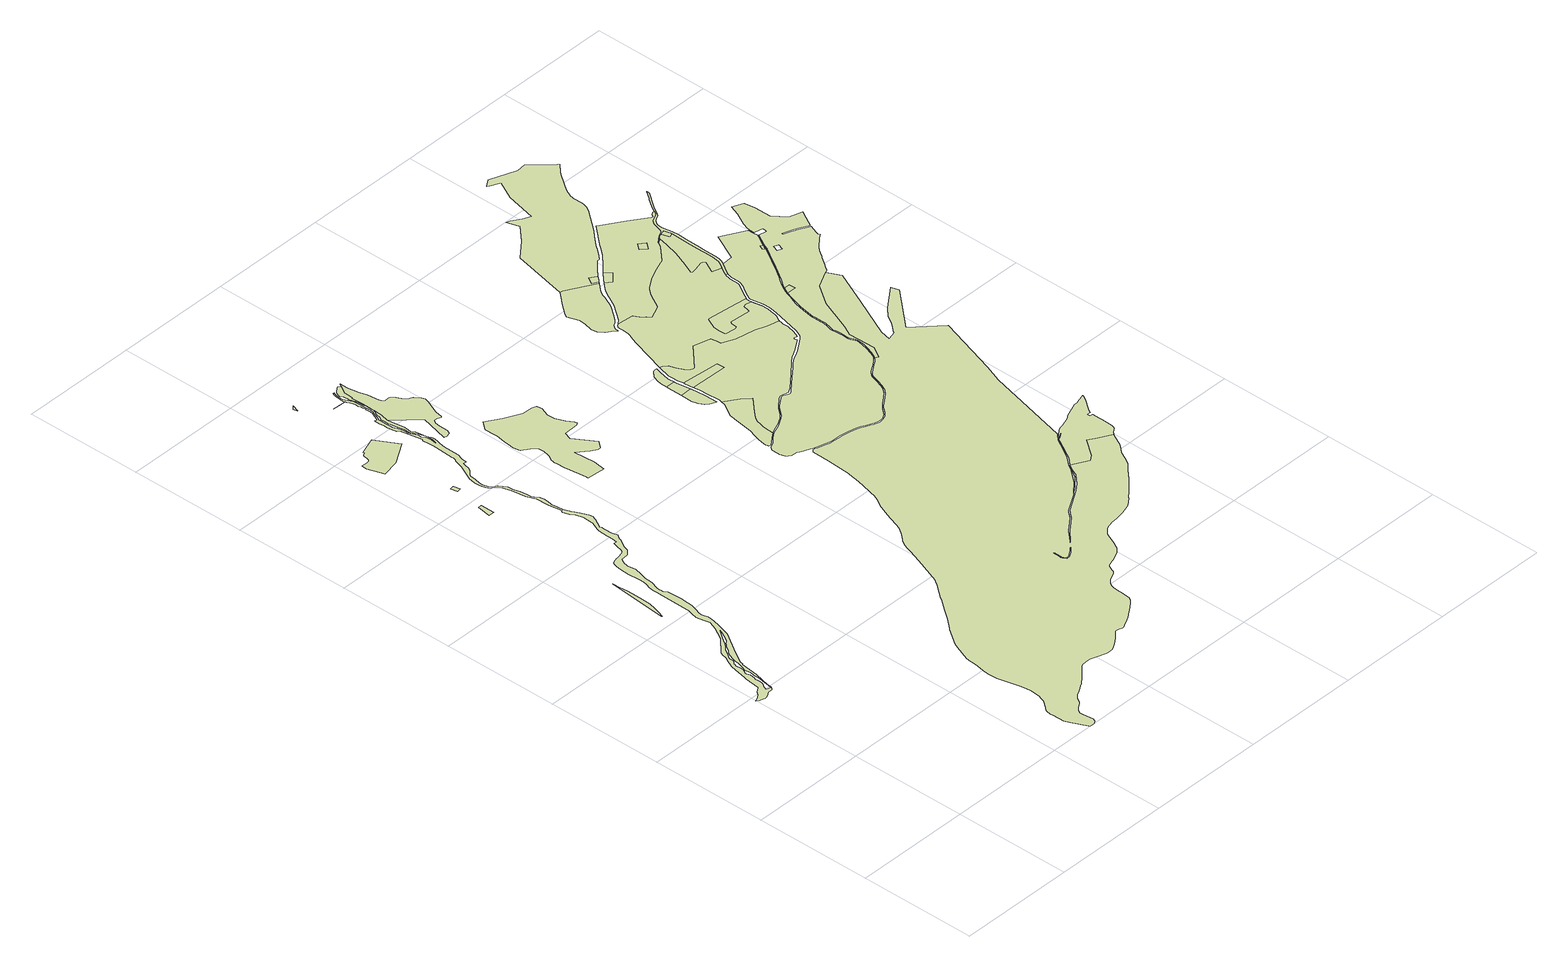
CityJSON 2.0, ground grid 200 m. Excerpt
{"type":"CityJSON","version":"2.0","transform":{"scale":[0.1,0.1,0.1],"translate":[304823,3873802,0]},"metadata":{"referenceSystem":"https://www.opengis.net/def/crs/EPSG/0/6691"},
"CityObjects":{
"landuse1":{"type":"LandUse","attributes":{"class":"202","LandUseDetailAttribute.prefecture":"22","LandUseDetailAttribute.city":"22203","LandUseDetailAttribute.surveyYear":2015},"geometry":[{"type":"MultiSurface","lod":"1","boundaries":[[[0,1,2,3,4,5,6,7,8,9]]]}]},
"landuse2":{"type":"LandUse","attributes":{"class":"205","LandUseDetailAttribute.prefecture":"22","LandUseDetailAttribute.city":"22203","LandUseDetailAttribute.surveyYear":2015},"geometry":[{"type":"MultiSurface","lod":"1","boundaries":[[[10,11,12,13,14,15,16,17,18,19,20,21,22,23,24,25,26,27,28,29,30,31,32,33,34,35,36,37,38,39,40,41,42,43,44,45,46,47,48,49,50,51,52,53,54,55,56,57,58,59,60,61,62,63,64,65,66,67,68,69,70,71,72,73,74,75,76,77,78,79,80,81,82,83,84,85,86,87,88,89,90,91,92,93,94,95,96,97,98,99,100,101,102,103,104,105,106,107,108,109,110,111,112,113,114,115,116,117,118,119,120,121,122,123,124,125,126,127,128,129,130,131,132,133,134,135,136,137,138,139,140,141,142,143,144,145,146,147,148,149,150,151,152,153,154,155,156,157,158,159,160,161,162,163,164,165,166,167,168,169,170,171,172,173,174,175,176,177,178,179,180,181,182,183,184,185,186,187,188,189,190,191,192,193,194,195,196,197,198,199,200,201,202,203,204,205,206,207,208,209,210,211,212,213,214,215,216,217,218,219,220,221,222,223,224,225,226,227,228,229,230,231,232,233,234,235,236,237,238,239,240,241,242,243,244,245,246,247,248,249,250,251,252,253,254,192,255,256,257,258,259,260,261,262,263,264,265,266,267,268,269,270,271,272,273,274,275,276,277,278,279,280,281,282,283,284,285,286,287,288,289,290,291,292,293,294,295,296,297,298,299,300,301,302,303,304,305,306,307,308,309,310,311,312,313,314,315,316,317,318,319,320,321,322,323,324,325,326,327,328,329,330,331,332,333,334,335,336,337,338,339,340,341,342,343,344,345,346,347,348,349,350,351,352,353,354,355,356,357,358,359,360,361]]]}]},
"landuse3":{"type":"LandUse","attributes":{"class":"219","LandUseDetailAttribute.prefecture":"22","LandUseDetailAttribute.city":"22203","LandUseDetailAttribute.surveyYear":2015},"geometry":[{"type":"MultiSurface","lod":"1","boundaries":[[[362,363,364,365,366]]]}]},
"landuse4":{"type":"LandUse","attributes":{"class":"219","LandUseDetailAttribute.prefecture":"22","LandUseDetailAttribute.city":"22203","LandUseDetailAttribute.surveyYear":2015},"geometry":[{"type":"MultiSurface","lod":"1","boundaries":[[[367,368,369,370]]]}]},
"landuse5":{"type":"LandUse","attributes":{"class":"219","LandUseDetailAttribute.prefecture":"22","LandUseDetailAttribute.city":"22203","LandUseDetailAttribute.surveyYear":2015},"geometry":[{"type":"MultiSurface","lod":"1","boundaries":[[[371,372,373,374,375,376,377,378,379,380,381,382,383,384,385,386,387,388]]]}]},
"landuse6":{"type":"LandUse","attributes":{"class":"202","LandUseDetailAttribute.prefecture":"22","LandUseDetailAttribute.city":"22203","LandUseDetailAttribute.surveyYear":2015},"geometry":[{"type":"MultiSurface","lod":"1","boundaries":[[[389,390,391]]]}]},
"landuse7":{"type":"LandUse","attributes":{"class":"205","LandUseDetailAttribute.prefecture":"22","LandUseDetailAttribute.city":"22203","LandUseDetailAttribute.surveyYear":2015},"geometry":[{"type":"MultiSurface","lod":"1","boundaries":[[[392,393,394,395,396,397,398,399,400,401,402,403,404,405,406,407,361,408,409,410,411,412,413,414,415,416,417,418,419,420,421,422,423,424,425,426,427]]]}]},
"landuse8":{"type":"LandUse","attributes":{"class":"205","LandUseDetailAttribute.prefecture":"22","LandUseDetailAttribute.city":"22203","LandUseDetailAttribute.surveyYear":2015},"geometry":[{"type":"MultiSurface","lod":"1","boundaries":[[[428,429,65]]]}]},
"landuse9":{"type":"LandUse","attributes":{"class":"205","LandUseDetailAttribute.prefecture":"22","LandUseDetailAttribute.city":"22203","LandUseDetailAttribute.surveyYear":2015},"geometry":[{"type":"MultiSurface","lod":"1","boundaries":[[[430,431,432,433,434,435,436,437,438,439,440,441,442,443,444,445,446,447,448,449,450,451,452,453,454,455,456,457,458]]]}]},
"landuse10":{"type":"LandUse","attributes":{"class":"202","LandUseDetailAttribute.prefecture":"22","LandUseDetailAttribute.city":"22203","LandUseDetailAttribute.surveyYear":2015},"geometry":[{"type":"MultiSurface","lod":"1","boundaries":[[[459,460,461,462,463,464,465,466,467,468,469,470,471,472,473,474,475,476,477,478,479,480,481,482,483,484,485,486,487,488,489,490,491,492,493,494,457,456,455,454,453,452,451,450,449,417,416,415,414,413,495]]]}]},
"landuse11":{"type":"LandUse","attributes":{"class":"202","LandUseDetailAttribute.prefecture":"22","LandUseDetailAttribute.city":"22203","LandUseDetailAttribute.surveyYear":2015},"geometry":[{"type":"MultiSurface","lod":"1","boundaries":[[[496,497,498,499,500,501,502,503,504,505,506,507,508,509,510,511,512,513,514,515,516,517,518,519,520,521,522,523,524,525,526,527,528,529,530,531,532,533,534,535,536,537,538,539,540,541,542,543,544,545,546,547,548,549,550,551,552,553,554,555,556,557,558,559,560,561]]]}]},
"landuse12":{"type":"LandUse","attributes":{"class":"203","LandUseDetailAttribute.prefecture":"22","LandUseDetailAttribute.city":"22203","LandUseDetailAttribute.surveyYear":2015},"geometry":[{"type":"MultiSurface","lod":"1","boundaries":[[[562,563,564,565,566,567,568,569,570,571,572,573,574,575,576,577,578,579,580,581,582,583,584,585,586,587,588,589,590,591,592,593,594,595,596,597,598,599,600,601,602,603,604,605,606,607,608,609,610,611,612,613,614,615,616,617,618,619,620,621,622,623,624,625,626,627,628,629,630,631,632,633,634,635,636,637,638,639,640,641,642,643,644,645,646,647,648,649,650,651,652,653,654,655,656,657,658,659,660,661,662,663,664,665,666,667,668,669,670,671,672,673,674,675,676,677,678,679,680,681,682,683,684,685,686,687,688,689,690,691,692,693,694,695,696,697,698,699,700,701,702,703,704,705,706,707,708,709,710,711,712,713,714,715,716,717,718,719,720,721,722,723,724,725,726,727,728,729,730,731,732,733,734,735,736,737,738,739,740,741,742,743,744,745,746,747,748,749,750,751,752,753,754,755,756,757,758,759,760,761,762,763,764,765,766,767,768,769,770,771,772,773,774,775,776,777,778,779,780,781,782,783,784,785,786,787,788,789,790,791,792,793,794,795,796,797,798,799,800,801,802,803,804,805,806,807,808,809,810,811,812,813,814,815,816,817,818,819,820,821,822,823,824,825,826,827,828,829,830,831,832,833,834,835,836,837,838,839,840,841,842,843,844,845,846,847,848,849,850,851,852,853,854,855,856,857,858,859,860,861,862,863,864,865,866,867,868,869,870,871,872,873,874,875,876,877,878,879,880,881,882,883,884,885,886,887,888,889,890,891,892,893,894,895,896,897,898,899,900,901,902,903,904,905,906]]]}]},
"landuse13":{"type":"LandUse","attributes":{"class":"203","LandUseDetailAttribute.prefecture":"22","LandUseDetailAttribute.city":"22203","LandUseDetailAttribute.surveyYear":2015},"geometry":[{"type":"MultiSurface","lod":"1","boundaries":[[[907,908,909,910,911,912,913,914,915,916,917,918,919,920,921,922,923,924,925,926,927,928,929,930,931,932,933,934,935]]]}]},
"landuse14":{"type":"LandUse","attributes":{"class":"202","LandUseDetailAttribute.prefecture":"22","LandUseDetailAttribute.city":"22203","LandUseDetailAttribute.surveyYear":2015},"geometry":[{"type":"MultiSurface","lod":"1","boundaries":[[[936,937,938,939,940,941,942,943,944,945]]]}]},
"landuse15":{"type":"LandUse","attributes":{"class":"219","LandUseDetailAttribute.prefecture":"22","LandUseDetailAttribute.city":"22203","LandUseDetailAttribute.surveyYear":2015},"geometry":[{"type":"MultiSurface","lod":"1","boundaries":[[[946,945,944,947,948,949,950]]]}]},
"landuse16":{"type":"LandUse","attributes":{"class":"202","LandUseDetailAttribute.prefecture":"22","LandUseDetailAttribute.city":"22203","LandUseDetailAttribute.surveyYear":2015},"geometry":[{"type":"MultiSurface","lod":"1","boundaries":[[[950,949,951,952,953,954,955,956,957,958,959]]]}]},
"landuse17":{"type":"LandUse","attributes":{"class":"219","LandUseDetailAttribute.prefecture":"22","LandUseDetailAttribute.city":"22203","LandUseDetailAttribute.surveyYear":2015},"geometry":[{"type":"MultiSurface","lod":"1","boundaries":[[[960,961,962,963,964]]]}]},
"landuse18":{"type":"LandUse","attributes":{"class":"202","LandUseDetailAttribute.prefecture":"22","LandUseDetailAttribute.city":"22203","LandUseDetailAttribute.surveyYear":2015},"geometry":[{"type":"MultiSurface","lod":"1","boundaries":[[[965,966,967,883,882,881,880,879,968]]]}]},
"landuse19":{"type":"LandUse","attributes":{"class":"202","LandUseDetailAttribute.prefecture":"22","LandUseDetailAttribute.city":"22203","LandUseDetailAttribute.surveyYear":2015},"geometry":[{"type":"MultiSurface","lod":"1","boundaries":[[[969,970,971,972,973,974,962,961,960,964,975,976,977,978,927,926,925,924,923,922,921,920,919,918,917,916,979,980,981,982,983,984,985,986,987,988,989,990,991,992,993,994,995,996,997,998,999,1000,1001,1002,1003,1004,1005,1006,1007,1008,1009,1010,1011,1012,1013,1014,1015,1016,1017,1018,1019,1020,1021,1022,1023,1024,1025,1026,1027,1028,1029,1030,1031,1032,1033,1034,1035]]]}]},
"landuse20":{"type":"LandUse","attributes":{"class":"219","LandUseDetailAttribute.prefecture":"22","LandUseDetailAttribute.city":"22203","LandUseDetailAttribute.surveyYear":2015},"geometry":[{"type":"MultiSurface","lod":"1","boundaries":[[[1036,1037,1038,1039,1040,1041,1042,1043,1044,1045,1046,1047,1048,1049,1050,1051,1052,1053,1054,1055,1056,1057,1058,1059,1060,1061,1062,1063,1064,1065,1066]]]}]},
"landuse21":{"type":"LandUse","attributes":{"class":"215","LandUseDetailAttribute.prefecture":"22","LandUseDetailAttribute.city":"22203","LandUseDetailAttribute.surveyYear":2015},"geometry":[{"type":"MultiSurface","lod":"1","boundaries":[[[1067,1068,1069]]]}]},
"landuse22":{"type":"LandUse","attributes":{"class":"203","LandUseDetailAttribute.prefecture":"22","LandUseDetailAttribute.city":"22203","LandUseDetailAttribute.surveyYear":2015},"geometry":[{"type":"MultiSurface","lod":"1","boundaries":[[[1070,1071,1072,1073,1074,1075,1076,1077,1078,1079,1080,1081,1082,1083,1084,1085,1086,1087,1088,1089,1090,1091,1092,1093,1094,1095,1096,1097,1098,1099,1100,1101,1102,1103,1104,1105,1106,1107,1108,1109,1110,1111,1112,1113,1114,1115,1116,1117,1118,1119,1120,1121,1122,1123,1124,1125,1126,1127,1128,1129,1130,1131,1132,1133,1134,1135,1136,1137,1138,1139,1140,1141,1142,1143,1144,1145,1146,1147,1148,1149,1150,1151,1152,1153,1154,1155,1156,1157,1158,1159,1160,1161,1162,1163,1164,1165,1166,1167,1168,1169,1170,1171,1172,1173,1174,1175,1176,1177,1178,1179,1180,1181,1182,1183,1184,1185,1186,1187,1188,1189,1190,1191,1192,1193,1194,1195,1196,1197,1198,1199,1200,1201,1202,1203,1204,1205,1206,1207,1208,1209,1210,1211,1212,1213,1214,1215,1216,1217,1218,1219,1220,1221,1222,1223,1224,1225,1226,1227,1228,1229,1230,1231,1232]]]}]},
"landuse23":{"type":"LandUse","attributes":{"class":"202","LandUseDetailAttribute.prefecture":"22","LandUseDetailAttribute.city":"22203","LandUseDetailAttribute.surveyYear":2015},"geometry":[{"type":"MultiSurface","lod":"1","boundaries":[[[1233,1234,1235,1236,1237,1238,1239,1240,1241,1242,1069,1068,1067,1069,1243,1244,1245,1246,1247,1248,1249,1250,1251,1252,1253,1254,1255,821,820,819,818,817,816,1256,1257,1258,1259,1260,1261,1262,1263,1264,1265,1266,1267,1268,1269,1270]]]}]},
"landuse24":{"type":"LandUse","attributes":{"class":"203","LandUseDetailAttribute.prefecture":"22","LandUseDetailAttribute.city":"22203","LandUseDetailAttribute.surveyYear":2015},"geometry":[{"type":"MultiSurface","lod":"1","boundaries":[[[1271,1272,1273,1274,1275,1276,1277,1278,1279,1280,1281,1282,1283,1284,1285,1286,1287,1288,1289,1290,1291,1292,1293,1294,1295,1296,1297,1298,1299,1300,1301,1302,1303,1304,1305,1306,1307,1308,1309,1035,1034,1033,1032,1031,1030,1029,1028,1027,1026,1025,1024,1023,1022,1021,1020,1019,1018,1017,1016,1310,1311,1312,1313,1314,1315,1316,1317,1318,1319,1320,1321,1322,1323,1324,1325,1326,1327,1328,1329,1330,1331,1332,1333,1334,1335,1336,1337,1338,1339,1340,1341,1342,1343,1344,1345,1346,1347,1348,1349,1350,1351,1352,1353,1354,1355,1356,1357,1358,1359]]]}]},
"landuse25":{"type":"LandUse","attributes":{"class":"219","LandUseDetailAttribute.prefecture":"22","LandUseDetailAttribute.city":"22203","LandUseDetailAttribute.surveyYear":2015},"geometry":[{"type":"MultiSurface","lod":"1","boundaries":[[[1360,1361,1362,1363,1364,1365]]]}]},
"landuse26":{"type":"LandUse","attributes":{"class":"202","LandUseDetailAttribute.prefecture":"22","LandUseDetailAttribute.city":"22203","LandUseDetailAttribute.surveyYear":2015},"geometry":[{"type":"MultiSurface","lod":"1","boundaries":[[[1337,1336,1335,1334,1333,1332,1331,1330,1329,1328,1327,1326,1325,1324,1366,1367,1368,1369,1370,1341,1340,1339,1338]]]}]},
"landuse27":{"type":"LandUse","attributes":{"class":"219","LandUseDetailAttribute.prefecture":"22","LandUseDetailAttribute.city":"22203","LandUseDetailAttribute.surveyYear":2015},"geometry":[{"type":"MultiSurface","lod":"1","boundaries":[[[1371,1372,1373,1374,1375]]]}]},
"landuse28":{"type":"LandUse","attributes":{"class":"202","LandUseDetailAttribute.prefecture":"22","LandUseDetailAttribute.city":"22203","LandUseDetailAttribute.surveyYear":2015},"geometry":[{"type":"MultiSurface","lod":"1","boundaries":[[[1295,1294,1293,1292,1291,1290,1289,1288,1287,1286,1285,1284,1283,1282,1281,1280,1279,1278,1277,1376,1377,1378,1379,1380,1381,1382,1383,1384,1385,1386,1387,1388,1389,1390,1391,1392,1393,1394,1395,1396,1397,1398,1399,1400,1401,1402,1403,1373,1372,1371,1375,1404,1405,1406,1407,1408,1409,1410,1411,1412,1296],[1413,1414,1415,1416]]]}]},
"landuse29":{"type":"LandUse","attributes":{"class":"202","LandUseDetailAttribute.prefecture":"22","LandUseDetailAttribute.city":"22203","LandUseDetailAttribute.surveyYear":2015},"geometry":[{"type":"MultiSurface","lod":"1","boundaries":[[[1065,1064,1361,1360,1365,1364,1363,1417,1418,1419,1420,1421,1422,1423,1424,1425,1426,1427,1428,1429,1430,1431,1432,1433,1434,1435,1436,1437,1438,1439,1440,1441,1442,1443,1444,1445,1446,1447,1448,1449,1450,1451,1452,1453,1454,1455,1456,1457,1458,1459,1460,1461,1462,1463,1464,1066]]]}]},
"landuse30":{"type":"LandUse","attributes":{"class":"219","LandUseDetailAttribute.prefecture":"22","LandUseDetailAttribute.city":"22203","LandUseDetailAttribute.surveyYear":2015},"geometry":[{"type":"MultiSurface","lod":"1","boundaries":[[[1465,1466,1467,1468,1469]]]}]},
"landuse31":{"type":"LandUse","attributes":{"class":"219","LandUseDetailAttribute.prefecture":"22","LandUseDetailAttribute.city":"22203","LandUseDetailAttribute.surveyYear":2015},"geometry":[{"type":"MultiSurface","lod":"1","boundaries":[[[1415,1414,1413,1416]]]}]},
"landuse32":{"type":"LandUse","attributes":{"class":"202","LandUseDetailAttribute.prefecture":"22","LandUseDetailAttribute.city":"22203","LandUseDetailAttribute.surveyYear":2015},"geometry":[{"type":"MultiSurface","lod":"1","boundaries":[[[1358,1357,1356,1355,1354,1353,1352,1351,1470,1471,1472,1473,1474,1475,1476,1477,1478,1479,1480,1481,1482,1275,1274,1273,1272,1271,1359]]]}]},
"landuse33":{"type":"LandUse","attributes":{"class":"219","LandUseDetailAttribute.prefecture":"22","LandUseDetailAttribute.city":"22203","LandUseDetailAttribute.surveyYear":2015},"geometry":[{"type":"MultiSurface","lod":"1","boundaries":[[[1478,1477,1483,1484,1485,1486,1487,1479]]]}]},
"landuse34":{"type":"LandUse","attributes":{"class":"215","LandUseDetailAttribute.prefecture":"22","LandUseDetailAttribute.city":"22203","LandUseDetailAttribute.surveyYear":2015},"geometry":[{"type":"MultiSurface","lod":"1","boundaries":[[[1488,1489,1490,1491,1492,1389,1388,1387,1386,1385,1384,1383,1382,1381,1380,1379,1378,1377,1376,1277,1276,1275,1482,1481,1480,1479,1487,1486,1485,1484,1483,1477,1476,1475,1474,1473,1472,1471,1470,1351,1350,1493,1080,1079,1078,1077,1076,1494,1495,1496,1497,1498,1499,1500,1501,1502,1503,1504,1505,1506,1507,1508,1509,1510,1511,1512,1513]]]}]},
"landuse35":{"type":"LandUse","attributes":{"class":"205","LandUseDetailAttribute.prefecture":"22","LandUseDetailAttribute.city":"22203","LandUseDetailAttribute.surveyYear":2015},"geometry":[{"type":"MultiSurface","lod":"1","boundaries":[[[1514,1515,1516,1517,1518,1519,1520,1521,1522,1523,1524,1525,1526,1527,1528,1529,1530,1531,1532,1533,1534,1535,1536,1467,1466,1465,1469,1537,1538,1539,1540,1541,1542,1543,1544,1545,1546,1547,1548,1549,1550,1551,1552,1553,1554,1555,1556,1557,1558,1559,1560,1561,1562,1563,1564,1565,1566,572,571,570,569,568,567,566,565,564,1567,1568,1569,1570,1571,1572,1573,1574,1575,1576,1577,1578,1579,1580,1581,1582,1583,1584,1585,1586,1587,1588,1589,1590,1591,1592,1593,1594],[1595,1596,1597,1598]]]}]},
"landuse36":{"type":"LandUse","attributes":{"class":"215","LandUseDetailAttribute.prefecture":"22","LandUseDetailAttribute.city":"22203","LandUseDetailAttribute.surveyYear":2015},"geometry":[{"type":"MultiSurface","lod":"1","boundaries":[[[1531,1599,1223,1222,1533,1532]]]}]},
"landuse37":{"type":"LandUse","attributes":{"class":"219","LandUseDetailAttribute.prefecture":"22","LandUseDetailAttribute.city":"22203","LandUseDetailAttribute.surveyYear":2015},"geometry":[{"type":"MultiSurface","lod":"1","boundaries":[[[1227,1226,1225,1230,1229,1228]]]}]}
},
"vertices":[
[596,6314,0],[626,6419,0],[649,6539,0],[657,6686,0],[666,6877,0],[656,6977,0],[649,7120,0],[646,7240,0],[556,6220,0],[555,6208,0],
[1400,11471,0],[1403,11384,0],[1384,11306,0],[1372,11272,0],[1372,11334,0],[1383,11405,0],[1380,11454,0],[1375,11469,0],[1368,11490,0],[1340,11535,0],[1335,11562,0],[1340,11594,0],[1337,11615,0],[1319,11648,0],[1288,11715,0],[1277,11752,0],[1275,11797,0],[1276,11840,0],[1271,11878,0],[1249,11930,0],[1232,11965,0],[1225,12003,0],[1230,12051,0],[1227,12087,0],[1222,12126,0],[1227,12158,0],[1225,12220,0],[1229,12260,0],[1250,12304,0],[1256,12324,0],[1266,12358,0],[1290,12410,0],[1306,12450,0],[1312,12504,0],[1310,12551,0],[1302,12724,0],[1298,12798,0],[1295,12810,0],[1264,12885,0],[1240,12925,0],[1234,12943,0],[1228,12983,0],[1227,13032,0],[1233,13072,0],[1243,13105,0],[1255,13141,0],[1259,13144,0],[1249,13153,0],[1236,13131,0],[1234,13118,0],[1233,13109,0],[1219,13081,0],[1211,13025,0],[1208,12974,0],[1208,12902,0],[1209,12891,0],[1213,12866,0],[1236,12841,0],[1271,12748,0],[1260,12683,0],[1274,12662,0],[1278,12611,0],[1284,12566,0],[1273,12541,0],[1281,12522,0],[1287,12472,0],[1273,12420,0],[1212,12277,0],[1167,12281,0],[1168,12241,0],[1170,12187,0],[1173,12118,0],[1171,12055,0],[1178,11998,0],[1193,11933,0],[1200,11893,0],[1234,11864,0],[1312,11494,0],[1292,11474,0],[1293,11465,0],[1300,11352,0],[1305,11295,0],[1303,11229,0],[1292,11063,0],[1287,10903,0],[1285,10874,0],[1275,10829,0],[1255,10809,0],[1208,10654,0],[1075,10379,0],[1058,10261,0],[1056,10210,0],[1065,10173,0],[1072,10131,0],[1088,10083,0],[1106,10046,0],[1135,10010,0],[1208,9954,0],[1231,9915,0],[1254,9848,0],[1278,9760,0],[1310,9518,0],[1360,9395,0],[1373,9363,0],[1383,9313,0],[1385,9225,0],[1384,9152,0],[1392,9094,0],[1419,8916,0],[1399,8908,0],[1392,8883,0],[1431,8777,0],[1479,8708,0],[1502,8581,0],[1498,8421,0],[1500,8400,0],[1435,8259,0],[1419,8208,0],[1411,8047,0],[1416,7939,0],[1399,7850,0],[1349,7852,0],[1332,7791,0],[1307,7670,0],[1280,7637,0],[1255,7625,0],[1154,7598,0],[1115,7592,0],[1071,7584,0],[1037,7573,0],[1019,7559,0],[1004,7538,0],[983,7474,0],[967,7376,0],[967,7352,0],[961,7218,0],[974,7035,0],[978,6948,0],[953,6861,0],[930,6800,0],[915,6708,0],[920,6618,0],[919,6610,0],[916,6469,0],[913,6047,0],[909,6018,0],[888,5934,0],[865,5835,0],[892,5706,0],[916,5613,0],[859,5465,0],[740,5259,0],[493,5025,0],[481,4978,0],[454,4894,0],[412,4814,0],[361,4697,0],[341,4605,0],[303,4397,0],[290,4358,0],[261,4098,0],[249,4090,0],[166,4032,0],[125,3980,0],[88,3952,0],[52,3932,0],[1,3910,0],[44,3879,0],[107,3870,0],[118,3869,0],[136,3856,0],[150,3856,0],[169,3859,0],[194,3867,0],[230,3889,0],[233,3891,0],[271,3914,0],[275,3915,0],[313,3914,0],[338,3917,0],[341,3918,0],[364,3931,0],[380,3958,0],[294,3990,0],[329,4070,0],[349,4084,0],[363,4105,0],[373,4141,0],[371,4191,0],[366,4227,0],[369,4253,0],[383,4292,0],[394,4342,0],[389,4374,0],[371,4428,0],[372,4453,0],[382,4471,0],[404,4511,0],[416,4541,0],[417,4585,0],[413,4671,0],[420,4701,0],[430,4721,0],[445,4736,0],[459,4754,0],[473,4785,0],[476,4839,0],[486,4869,0],[520,4922,0],[564,4994,0],[584,5027,0],[613,5058,0],[652,5088,0],[681,5123,0],[727,5193,0],[788,5278,0],[823,5327,0],[885,5416,0],[865,5348,0],[815,5254,0],[776,5184,0],[746,5149,0],[707,5120,0],[678,5088,0],[649,5053,0],[609,4986,0],[592,4964,0],[568,4943,0],[553,4926,0],[537,4903,0],[526,4864,0],[512,4825,0],[498,4788,0],[487,4740,0],[480,4678,0],[465,4619,0],[449,4572,0],[428,4522,0],[424,4501,0],[427,4469,0],[439,4433,0],[441,4406,0],[429,4326,0],[422,4268,0],[426,4250,0],[384,3965,0],[398,4048,0],[458,4311,0],[461,4320,0],[483,4546,0],[500,4625,0],[509,4624,0],[522,4680,0],[682,4951,0],[873,5254,0],[954,5505,0],[982,5656,0],[989,5718,0],[963,5822,0],[960,5867,0],[1001,5983,0],[1032,6077,0],[1034,6157,0],[1038,6215,0],[1044,6296,0],[1027,6536,0],[992,6599,0],[990,6628,0],[989,6652,0],[995,6718,0],[1039,6840,0],[1039,6884,0],[1045,6932,0],[1051,6997,0],[1063,7039,0],[1087,7116,0],[1115,7225,0],[1095,7322,0],[1092,7365,0],[1098,7408,0],[1104,7434,0],[1152,7526,0],[1277,7540,0],[1364,7620,0],[1386,7681,0],[1392,7699,0],[1396,7709,0],[1399,7716,0],[1448,7800,0],[1478,7856,0],[1481,7872,0],[1528,7950,0],[1502,8049,0],[1501,8171,0],[1506,8238,0],[1498,8271,0],[1505,8283,0],[1582,8424,0],[1612,8499,0],[1612,8500,0],[1611,8504,0],[1595,8568,0],[1545,8689,0],[1509,8764,0],[1498,8788,0],[1478,8831,0],[1473,8842,0],[1442,8923,0],[1441,8942,0],[1435,9021,0],[1433,9038,0],[1421,9126,0],[1424,9142,0],[1438,9206,0],[1444,9292,0],[1443,9294,0],[1443,9296,0],[1430,9351,0],[1411,9379,0],[1381,9423,0],[1363,9472,0],[1355,9538,0],[1345,9660,0],[1311,9762,0],[1300,9855,0],[1296,9863,0],[1268,9918,0],[1222,9976,0],[1165,10010,0],[1134,10051,0],[1102,10154,0],[1104,10225,0],[1126,10323,0],[1138,10424,0],[1165,10462,0],[1223,10514,0],[1253,10553,0],[1274,10650,0],[1282,10686,0],[1338,10679,0],[1348,10779,0],[1378,10873,0],[1389,11152,0],[1406,11262,0],[1417,11297,0],[1418,11312,0],[1431,11358,0],[1433,11376,0],[1429,11404,0],[1421,11430,0],[1411,11451,0],[1386,11540,0],
[734,9606,0],[732,9845,0],[678,9845,0],[677,9844,0],[643,9610,0],
[749,10311,0],[815,10322,0],[789,10435,0],[724,10424,0],
[646,11409,0],[1032,11646,0],[815,12017,0],[518,11913,0],[523,11892,0],[480,11872,0],[470,11859,0],[462,11846,0],[452,11775,0],[445,11751,0],[431,11734,0],[421,11724,0],[402,11716,0],[375,11713,0],[273,11713,0],[272,11702,0],[274,11622,0],[359,11346,0],
[646,13376,0],[591,13323,0],[607,13252,0],
[1256,12173,0],[1255,12143,0],[1250,12111,0],[1250,12093,0],[1259,12057,0],[1276,11994,0],[1278,11937,0],[1292,11892,0],[1297,11860,0],[1300,11821,0],[1299,11771,0],[1304,11744,0],[1325,11690,0],[1338,11668,0],[1365,11617,0],[1379,11575,0],[1365,11690,0],[1334,11749,0],[1337,11809,0],[1340,11881,0],[1321,11989,0],[1305,12157,0],[1304,12176,0],[1332,12307,0],[1337,12436,0],[1338,12453,0],[1337,12445,0],[1323,12419,0],[1299,12379,0],[1294,12364,0],[1286,12340,0],[1288,12309,0],[1287,12292,0],[1258,12251,0],[1252,12234,0],[1251,12221,0],
[984,12909,0],[985,12909,0],
[1372,13185,0],[1347,13170,0],[1347,13168,0],[1332,13161,0],[1287,13119,0],[1265,13074,0],[1261,13058,0],[1261,13036,0],[1268,13016,0],[1283,12986,0],[1290,12951,0],[1289,12926,0],[1293,12874,0],[1307,12827,0],[1322,12791,0],[1326,12710,0],[1336,12642,0],[1341,12604,0],[1341,12530,0],[1342,12512,0],[1351,12678,0],[1335,12875,0],[1354,12882,0],[1357,12924,0],[1361,12974,0],[1355,13020,0],[1354,13032,0],[1441,13172,0],[1398,13205,0],
[1555,11297,0],[1561,11295,0],[1589,11287,0],[1659,11305,0],[1662,11306,0],[1697,11369,0],[1701,11534,0],[1709,11612,0],[1742,11668,0],[1758,11667,0],[1805,11663,0],[1860,11636,0],[1882,11656,0],[1905,11782,0],[1927,11842,0],[2009,12017,0],[2026,12092,0],[2007,12158,0],[1942,12244,0],[1858,12279,0],[1847,12291,0],[1821,12319,0],[1773,12430,0],[1742,12471,0],[1717,12486,0],[1699,12494,0],[1626,12492,0],[1587,12513,0],[1569,12576,0],[1545,12771,0],[1508,12902,0],[1490,12976,0],[1490,12977,0],[1487,12990,0],[1473,13090,0],[1474,13225,0],[1668,11779,0],
[2536,9127,0],[2560,9335,0],[2534,9693,0],[2711,9549,0],[2816,9492,0],[2864,9491,0],[2952,9609,0],[2731,9956,0],[2773,10082,0],[3024,10094,0],[3064,10120,0],[3055,10166,0],[2987,10277,0],[2927,10435,0],[2918,10562,0],[2977,10721,0],[2966,10806,0],[2895,10829,0],[2714,10833,0],[2439,10973,0],[2189,11128,0],[2189,11127,0],[2157,11087,0],[2132,11059,0],[2132,11058,0],[2097,11016,0],[2092,11008,0],[2091,11008,0],[2078,10980,0],[2073,10954,0],[2080,10856,0],[2078,10761,0],[2072,10712,0],[2071,10704,0],[2048,10601,0],[2043,10556,0],[2037,10467,0],[2037,10420,0],[2038,10362,0],[2044,10320,0],[2061,10289,0],[2087,10267,0],[2138,10235,0],[2215,10189,0],[2220,10184,0],[2231,10172,0],[2242,10159,0],[2252,10140,0],[2255,10136,0],[2255,10134,0],[2259,10098,0],[2259,10026,0],[2246,9930,0],[2243,9918,0],[2235,9904,0],[2183,9810,0],[2181,9805,0],[2173,9775,0],[2172,9750,0],[2175,9686,0],[2186,9568,0],[2219,9302,0],[2224,9220,0],[2224,9219,0],[2225,9215,0],[2227,9147,0],
[7853,9019,0],[8130,9632,0],[8024,9848,0],[7734,9706,0],[7502,9366,0],[7279,8810,0],[7194,8638,0],[7199,8170,0],[7083,7972,0],[7049,7991,0],[7028,8003,0],[7002,7976,0],[6959,7935,0],[6901,7896,0],[6807,7837,0],[6758,7800,0],[6726,7768,0],[6706,7738,0],[6690,7698,0],[6668,7621,0],[6626,7495,0],[6593,7426,0],[6565,7385,0],[6552,7371,0],[6528,7344,0],[6440,7273,0],[6333,7195,0],[6291,7162,0],[6262,7137,0],[6240,7110,0],[6188,7046,0],[6158,7012,0],[6122,6987,0],[6082,6967,0],[6036,6954,0],[5986,6947,0],[5943,6952,0],[5896,6967,0],[5856,6985,0],[5841,6992,0],[5772,7030,0],[5707,7061,0],[5663,7077,0],[5602,7094,0],[5503,7110,0],[5376,7129,0],[5314,7135,0],[5207,7138,0],[5151,7145,0],[5105,7155,0],[5057,7169,0],[4999,7186,0],[4938,7206,0],[4901,7217,0],[4873,7218,0],[4859,7216,0],[4851,7212,0],[4829,7187,0],[4820,6883,0],[4797,6555,0],[4788,6466,0],[4777,6392,0],[4748,6247,0],[4689,5991,0],[4673,5927,0],[4658,5862,0],[4643,5821,0],[4620,5776,0],[4579,5707,0],[4525,5613,0],[4493,5527,0],[4481,5492,0],[4428,5335,0],[4374,5183,0],[4346,5116,0],[4310,5046,0],[4253,4970,0],[4179,4886,0],[4159,4865,0],[4116,4795,0],[4080,4715,0],[4079,4713,0],[4053,4634,0],[4002,4482,0],[3935,4299,0],[3818,3976,0],[3787,3907,0],[3766,3873,0],[3727,3814,0],[3663,3734,0],[3539,3570,0],[3539,3569,0],[3516,3537,0],[3370,3344,0],[3237,3168,0],[3195,3113,0],[3147,3055,0],[3082,2983,0],[2884,2698,0],[2883,2698,0],[2843,2620,0],[2743,2355,0],[2735,2295,0],[2727,2193,0],[2722,2118,0],[2712,2052,0],[2688,1943,0],[2682,1865,0],[2696,1723,0],[2774,1394,0],[2794,1304,0],[2801,1244,0],[2804,1181,0],[2801,1115,0],[2791,1008,0],[2776,957,0],[2753,883,0],[2658,755,0],[2656,753,0],[2615,706,0],[2602,672,0],[2593,609,0],[2593,597,0],[2594,551,0],[2597,354,0],[2631,265,0],[2752,20,0],[2772,3,0],[2844,1,0],[2845,1,0],[2894,33,0],[2910,79,0],[2893,261,0],[2891,315,0],[2907,354,0],[2922,376,0],[2959,410,0],[3051,470,0],[3051,469,0],[3052,470,0],[3053,471,0],[3053,472,0],[3067,490,0],[3068,490,0],[3104,550,0],[3135,584,0],[3157,607,0],[3181,625,0],[3217,646,0],[3310,697,0],[3387,744,0],[3389,745,0],[3420,765,0],[3495,825,0],[3496,826,0],[3555,879,0],[3599,917,0],[3602,921,0],[3612,929,0],[3711,1021,0],[3737,1033,0],[3822,1045,0],[3822,1046,0],[3823,1045,0],[3913,1043,0],[4009,1018,0],[4159,963,0],[4199,954,0],[4229,953,0],[4293,967,0],[4347,993,0],[4401,1025,0],[4402,1025,0],[4446,1055,0],[4452,1060,0],[4519,1113,0],[4592,1177,0],[4616,1198,0],[4640,1213,0],[4658,1217,0],[4703,1206,0],[4737,1195,0],[4758,1191,0],[4787,1197,0],[4814,1206,0],[4902,1253,0],[4987,1301,0],[5040,1334,0],[5090,1368,0],[5118,1389,0],[5120,1390,0],[5123,1392,0],[5189,1442,0],[5246,1486,0],[5268,1503,0],[5299,1533,0],[5320,1564,0],[5334,1598,0],[5343,1630,0],[5347,1664,0],[5354,1773,0],[5355,1794,0],[5364,1916,0],[5383,1970,0],[5416,2023,0],[5464,2066,0],[5605,2136,0],[5622,2151,0],[5634,2166,0],[5654,2210,0],[5680,2268,0],[5692,2289,0],[5710,2306,0],[5730,2316,0],[5829,2347,0],[5840,2350,0],[5907,2378,0],[5966,2408,0],[5997,2427,0],[6026,2450,0],[6069,2496,0],[6096,2534,0],[6118,2573,0],[6130,2601,0],[6131,2604,0],[6210,2782,0],[6232,2818,0],[6267,2858,0],[6309,2890,0],[6376,2922,0],[6401,2931,0],[6465,2944,0],[6597,2961,0],[6691,2977,0],[6740,2986,0],[6823,3010,0],[6882,3032,0],[6912,3047,0],[6928,3055,0],[6962,3077,0],[7042,3148,0],[7051,3157,0],[7140,3230,0],[7195,3279,0],[7354,3430,0],[7470,3544,0],[7505,3579,0],[7623,3687,0],[7666,3755,0],[7739,3902,0],[7765,3948,0],[7849,4039,0],[7876,4077,0],[7957,4233,0],[7994,4297,0],[7756,4422,0],[7646,4499,0],[7421,4198,0],[7326,4130,0],[7060,4283,0],[7000,4187,0],[6957,4085,0],[6938,4056,0],[6795,3909,0],[6671,3811,0],[6273,3569,0],[6196,3476,0],[6162,3436,0],[5923,3251,0],[5566,2904,0],[5565,2904,0],[5470,2846,0],[5432,2854,0],[5400,2830,0],[5383,2817,0],[5403,2832,0],[5420,2858,0],[5400,2877,0],[5390,2893,0],[5380,2914,0],[5375,2942,0],[5376,2970,0],[5381,3089,0],[5399,3087,0],[5393,2967,0],[5396,2938,0],[5405,2909,0],[5416,2893,0],[5433,2882,0],[5455,2876,0],[5462,2876,0],[5616,2992,0],[5614,2990,0],[5460,2874,0],[5464,2874,0],[5494,2889,0],[5586,2952,0],[5680,3033,0],[5758,3108,0],[5803,3158,0],[5697,3065,0],[5800,3156,0],[5805,3160,0],[5906,3273,0],[6050,3385,0],[6049,3384,0],[6050,3384,0],[6143,3457,0],[6180,3502,0],[6234,3569,0],[6255,3590,0],[6434,3699,0],[6317,3659,0],[6319,3660,0],[6432,3699,0],[6436,3701,0],[6561,3777,0],[6592,3796,0],[6592,3797,0],[6796,3973,0],[6971,4191,0],[6989,4213,0],[6993,4217,0],[6994,4220,0],[7040,4302,0],[7090,4361,0],[7178,4464,0],[7269,4630,0],[7367,4802,0],[7464,4899,0],[7824,6360,0],[7948,6683,0],[8281,7736,0],[7845,8150,0],[8431,8809,0],[8389,8934,0],[8004,8644,0],[7867,8511,0],[7788,8371,0],[7686,8250,0],[7676,8238,0],[7671,8232,0],[7641,8184,0],[7495,8148,0],[7538,8343,0],
[4495,7797,0],[4498,7763,0],[4507,7748,0],[4530,7743,0],[4538,7747,0],[4554,7753,0],[4570,7762,0],[4582,7770,0],[4665,7843,0],[4767,7912,0],[4780,8106,0],[4799,8191,0],[4797,8193,0],[4801,8197,0],[4813,8252,0],[4862,8332,0],[4950,8435,0],[5168,8660,0],[5169,8661,0],[5042,8771,0],[4811,8932,0],[4790,8858,0],[4718,8730,0],[4661,8631,0],[4638,8484,0],[4588,8172,0],[4553,8061,0],[4519,7952,0],[4506,7884,0],
[4531,9257,0],[4563,9155,0],[4603,9071,0],[4659,9021,0],[4739,8992,0],[4763,8983,0],[4756,9204,0],[4733,9454,0],[4733,9456,0],[4534,9451,0],
[4538,9705,0],[4733,9459,0],[4697,9712,0],[4696,9737,0],[4538,9740,0],
[4692,9856,0],[4730,10034,0],[4759,10127,0],[4756,10128,0],[4733,10131,0],[4682,10121,0],[4591,10026,0],[4553,9929,0],[4540,9856,0],
[5422,9438,0],[5418,9567,0],[4769,9626,0],[4772,9593,0],[4789,9455,0],
[6695,3861,0],[6897,4049,0],[6957,4156,0],[6590,3795,0],
[4808,10107,0],[4753,9896,0],[4748,9854,0],[4753,9717,0],[4753,9715,0],[4767,9641,0],[4792,9431,0],[4803,9324,0],[4812,9207,0],[4819,8979,0],[4768,7912,0],[4874,7958,0],[4961,7996,0],[4962,7997,0],[4961,7998,0],[4964,7998,0],[4992,8012,0],[5081,8067,0],[5113,8092,0],[5153,8130,0],[5205,8195,0],[5247,8242,0],[5268,8261,0],[5411,8377,0],[5458,8400,0],[5488,8407,0],[5524,8402,0],[5577,8384,0],[5596,8381,0],[5609,8383,0],[5636,8393,0],[5699,8433,0],[5937,8627,0],[6160,8819,0],[6241,8886,0],[6269,8897,0],[6404,8973,0],[6593,9100,0],[6589,9124,0],[6580,9146,0],[6598,9166,0],[6651,9156,0],[6685,9216,0],[6702,9265,0],[6737,9408,0],[6736,9505,0],[6744,9553,0],[6752,9587,0],[6554,9629,0],[6362,9697,0],[6035,9760,0],[6032,9761,0],[5925,9803,0],[5818,9845,0],[5814,9847,0],[5802,9936,0],[5790,10029,0],[5492,10100,0],[5387,9993,0],[5133,9737,0],[5101,9738,0],[5049,9771,0],[5020,9794,0],[4959,9944,0],[4922,10049,0],[4852,10105,0],[4812,10120,0],
[4948,12106,0],[4814,11934,0],[4788,11881,0],[4850,11692,0],[4837,11569,0],[4810,11436,0],[4824,11334,0],[4889,11237,0],[4962,11187,0],[4997,11163,0],[5038,11123,0],[5037,11142,0],[5052,11203,0],[5090,11253,0],[5145,11289,0],[5189,11326,0],[5258,11406,0],[5367,11555,0],[5411,11628,0],[5455,11720,0],[5486,11784,0],[5497,11837,0],[5497,11838,0],[5517,11874,0],[5571,11952,0],[5673,12067,0],[5674,12068,0],[5674,12069,0],[5675,12070,0],[5200,12330,0],[5144,12331,0],
[7418,4812,0],[7418,4811,0],[7503,4869,0],
[8010,11144,0],[8013,11154,0],[8007,11232,0],[8008,11320,0],[7607,11534,0],[7387,11076,0],[7189,11062,0],[7140,10981,0],[7139,10979,0],[7085,10890,0],[7071,10860,0],[7060,10835,0],[7049,10803,0],[7045,10765,0],[7042,10661,0],[7037,10597,0],[7032,10578,0],[6989,10488,0],[6956,10432,0],[6883,10314,0],[6857,10262,0],[6849,10235,0],[6849,10218,0],[6886,10020,0],[6888,9898,0],[6866,9745,0],[6747,9260,0],[6724,9196,0],[6690,9134,0],[6642,9081,0],[6411,8926,0],[6287,8857,0],[6251,8844,0],[6156,8781,0],[6081,8714,0],[5905,8570,0],[5793,8476,0],[5643,8350,0],[5614,8334,0],[5596,8334,0],[5545,8363,0],[5517,8378,0],[5497,8383,0],[5471,8378,0],[5433,8358,0],[5294,8253,0],[5264,8225,0],[5170,8111,0],[5137,8079,0],[5092,8044,0],[5008,7992,0],[4935,7954,0],[4848,7922,0],[4779,7890,0],[4681,7823,0],[4680,7823,0],[4598,7750,0],[4567,7731,0],[4537,7718,0],[4506,7708,0],[4474,7667,0],[4466,7644,0],[4462,7633,0],[4461,7498,0],[4491,7424,0],[4520,7388,0],[4563,7362,0],[4656,7348,0],[4698,7333,0],[4753,7306,0],[4774,7297,0],[4775,7296,0],[4879,7252,0],[4879,7250,0],[4944,7229,0],[5006,7209,0],[5064,7191,0],[5110,7178,0],[5155,7169,0],[5209,7161,0],[5314,7158,0],[5386,7156,0],[5471,7139,0],[5607,7118,0],[5670,7101,0],[5717,7084,0],[5783,7053,0],[5853,7015,0],[5906,6990,0],[5949,6976,0],[5985,6972,0],[6031,6979,0],[6073,6990,0],[6109,7008,0],[6141,7031,0],[6168,7062,0],[6220,7127,0],[6244,7154,0],[6275,7182,0],[6318,7215,0],[6425,7293,0],[6510,7362,0],[6545,7400,0],[6571,7439,0],[6603,7504,0],[6644,7629,0],[6666,7706,0],[6684,7750,0],[6707,7784,0],[6741,7819,0],[6792,7857,0],[6887,7917,0],[6943,7955,0],[6992,8001,0],[7026,8036,0],[7042,8065,0],[7068,8127,0],[7106,8244,0],[7132,8342,0],[7144,8421,0],[7145,8452,0],[7137,8482,0],[7111,8548,0],[7103,8577,0],[7100,8600,0],[7101,8640,0],[7106,8702,0],[7104,8749,0],[7097,8820,0],[7090,8875,0],[7091,8899,0],[7097,8933,0],[7113,8984,0],[7122,9020,0],[7129,9066,0],[7130,9110,0],[7130,9120,0],[7128,9272,0],[7129,9304,0],[7134,9346,0],[7153,9460,0],[7160,9494,0],[7182,9596,0],[7204,9679,0],[7228,9749,0],[7262,9845,0],[7290,9924,0],[7310,9982,0],[7368,10088,0],[7453,10212,0],[7496,10275,0],[7622,10465,0],[7644,10501,0],[7711,10611,0],[7868,10866,0],[7881,10903,0],[7881,10902,0],[7852,10855,0],[7815,10876,0],[7849,10957,0],[7892,10933,0],[7896,10944,0],[8004,11125,0],
[8367,5234,0],[8328,5216,0],[8256,5195,0],[8189,5175,0],[8135,5172,0],[7875,5066,0],[7849,5048,0],[7780,5010,0],[7689,4984,0],[7663,4977,0],[7665,4979,0],[7601,4963,0],[7557,4941,0],[7556,4940,0],[7460,4864,0],[7415,4821,0],[7385,4786,0],[7366,4753,0],[7230,4512,0],[7226,4508,0],[7224,4505,0],[7210,4480,0],[7163,4400,0],[8036,4342,0],[8098,4383,0],[8118,4409,0],[8130,4458,0],[8136,4653,0],[8137,4714,0],[8140,4831,0],[8141,4833,0],[8140,4833,0],[8085,4834,0],[8087,4891,0],[8148,4890,0],[8166,4930,0],[8318,5140,0],[8357,5201,0],
[6756,11320,0],[6814,11462,0],[6915,11724,0],[6985,11969,0],[7014,12123,0],[6945,12068,0],[6941,12072,0],[6936,12068,0],[6891,11989,0],[6670,11756,0],[6638,11742,0],[6614,11733,0],[6426,11663,0],[6245,11577,0],[6083,11470,0],[6054,11439,0],[5967,11337,0],[5827,11076,0],[5816,11071,0],[5595,10972,0],[5543,11044,0],[5499,11085,0],[5437,11207,0],[5194,11222,0],[5149,11224,0],[5145,11224,0],[5125,11209,0],[5111,11190,0],[5103,11179,0],[5094,11146,0],[5094,11143,0],[5097,11094,0],[5093,10979,0],[5068,10914,0],[5067,10910,0],[5005,10750,0],[4902,10419,0],[4901,10418,0],[4899,10410,0],[6753,9595,0],[6754,9595,0],[6754,9596,0],[6794,9671,0],[6799,9680,0],[6799,9681,0],[6818,9735,0],[6819,9737,0],[6842,9885,0],[6843,9890,0],[6843,9892,0],[6844,9999,0],[6844,10001,0],[6844,10002,0],[6811,10178,0],[6707,10194,0],[6659,10180,0],[6637,10071,0],[6625,10052,0],[6271,10076,0],[6250,10045,0],[6238,9936,0],[6189,9920,0],[6113,9933,0],[6053,9943,0],[6006,9951,0],[5999,10060,0],[6011,10169,0],[6093,10357,0],[6120,10363,0],[6645,10309,0],[6819,10284,0],[6844,10336,0],[6961,10527,0],[6985,10570,0],[6995,10607,0],[6998,10655,0],[7001,10764,0],[7006,10812,0],[7018,10848,0],[7046,10910,0],[7108,11012,0],[7101,11015,0],[6946,11064,0],[7049,11267,0],[7027,11304,0],[6998,11305,0],[6839,11267,0],[6757,11257,0],[6740,11284,0],
[5698,12095,0],[5700,12094,0],[5725,12125,0],[5779,12191,0],[5669,12263,0],[5603,12141,0],
[6844,10003,0],[6843,10015,0],[6806,10213,0],[6807,10243,0],[6815,10275,0],
[5828,11947,0],[5984,12084,0],[5894,12187,0],[5780,12071,0],[5733,12020,0],
[6934,12081,0],[6995,12130,0],[7048,12172,0],[7136,12215,0],[7154,12231,0],[7167,12253,0],[7202,12379,0],[7219,12421,0],[7235,12447,0],[7255,12471,0],[7281,12487,0],[7363,12523,0],[7406,12554,0],[7437,12606,0],[7402,12607,0],[7369,12583,0],[7332,12536,0],[7314,12541,0],[7018,12747,0],[6718,12935,0],[6637,12990,0],[6630,12994,0],[6356,12678,0],[6319,12634,0],[6300,12609,0],[6186,12459,0],[6017,12303,0],[5923,12217,0],[5732,12020,0],[5730,12017,0],[5643,11922,0],[5611,11879,0],[5542,11764,0],[5541,11763,0],[5497,11678,0],[5437,11563,0],[5229,11287,0],[6818,12195,0],[6737,12091,0],[6642,12171,0],[6716,12274,0],
[5793,12205,0],[5898,12308,0],[6043,12437,0],[6083,12438,0],[6148,12501,0],[6234,12613,0],[6298,12695,0],[6302,12701,0],[6441,12855,0],[6519,12942,0],[6825,13318,0],[6855,13380,0],[6877,13437,0],[6884,13464,0],[6886,13470,0],[6886,13504,0],[6882,13641,0],[6886,13672,0],[6888,13685,0],[6907,13747,0],[6908,13749,0],[6910,13753,0],[6950,13848,0],[7019,13948,0],[7076,14031,0],[7171,14167,0],[7217,14214,0],[7335,14333,0],[7334,14334,0],[7329,14339,0],[7324,14344,0],[7317,14351,0],[7317,14352,0],[7314,14354,0],[6993,14695,0],[6842,14681,0],[6390,14842,0],[6263,14758,0],[6304,14742,0],[6467,14666,0],[6299,14344,0],[6178,13816,0],[6052,13876,0],[5897,13968,0],[5832,13998,0],[5897,13785,0],[5655,13537,0],[5355,13291,0],
[7469,9936,0],[7467,10044,0],[7370,10042,0],[7309,9931,0],[7308,9929,0],
[7169,11113,0],[7187,11155,0],[7195,11196,0],[7208,11287,0],[7212,11443,0],[7206,11586,0],[7213,11771,0],[7223,12066,0],[7152,12040,0],[7107,12179,0],[7100,12177,0],[7058,12155,0],[7024,12132,0],
[7223,12067,0],[7219,12108,0],[7204,12159,0],[7187,12203,0],[7185,12202,0],
[7706,12997,0],[7596,12843,0],[7595,12844,0],[7486,12695,0],[7446,12621,0],[7024,10861,0],[7226,11136,0],[7239,11196,0],[7251,11281,0],[7255,11451,0],[7250,11579,0],[7258,11830,0],[7272,11996,0],[7262,12116,0],[7244,12176,0],[7239,12216,0],[7239,12218,0],[7230,12287,0],[7235,12354,0],[7254,12405,0],[7297,12454,0],[7351,12487,0],[7392,12506,0],[7426,12538,0],[7508,12681,0],[7705,12953,0],
[8457,11318,0],[8459,11602,0],[8436,11788,0],[8255,11863,0],[8190,11688,0],[8076,11468,0],[8038,11370,0],[8031,11318,0],[8031,11232,0],[8031,11229,0],[8187,11200,0],[8170,11111,0],[8034,11140,0],[8030,11128,0],[7975,11031,0],[7917,10934,0],[7889,10856,0],[7879,10840,0],[7800,10711,0],[7643,10454,0],[7641,10452,0],[7473,10199,0],[7388,10076,0],[7275,9823,0],[7251,9740,0],[7228,9671,0],[7206,9590,0],[7178,9455,0],[7159,9342,0],[7154,9302,0],[7154,9272,0],[7155,9120,0],[7153,9063,0],[7147,9015,0],[7137,8977,0],[7121,8927,0],[7116,8896,0],[7115,8877,0],[7122,8823,0],[7129,8751,0],[7131,8702,0],[7126,8638,0],[7125,8601,0],[7128,8582,0],[7134,8556,0],[7161,8490,0],[7170,8455,0],[7169,8418,0],[7157,8337,0],[7130,8237,0],[7092,8119,0],[7064,8054,0],[7046,8021,0],[8066,9869,0],[8101,9919,0],[8118,9943,0],[8147,9984,0],[8247,10127,0],[8254,10137,0],[8260,10146,0],[8339,10259,0],[8395,10317,0],[8542,10448,0],[8625,10498,0],[8623,10501,0],[8613,10538,0],[8619,10570,0],[8674,10721,0],[8481,10817,0],[8480,10817,0],[8462,10825,0],[8405,10850,0],[8266,10894,0],[8275,10923,0],[8416,10878,0],[8509,10837,0],[8537,10823,0],[8687,10748,0],[8725,10818,0],[8840,11037,0],[8632,11106,0],[7979,10805,0],[8052,10777,0],[8011,10676,0],[7940,10703,0],
[7852,10840,0]
]}
